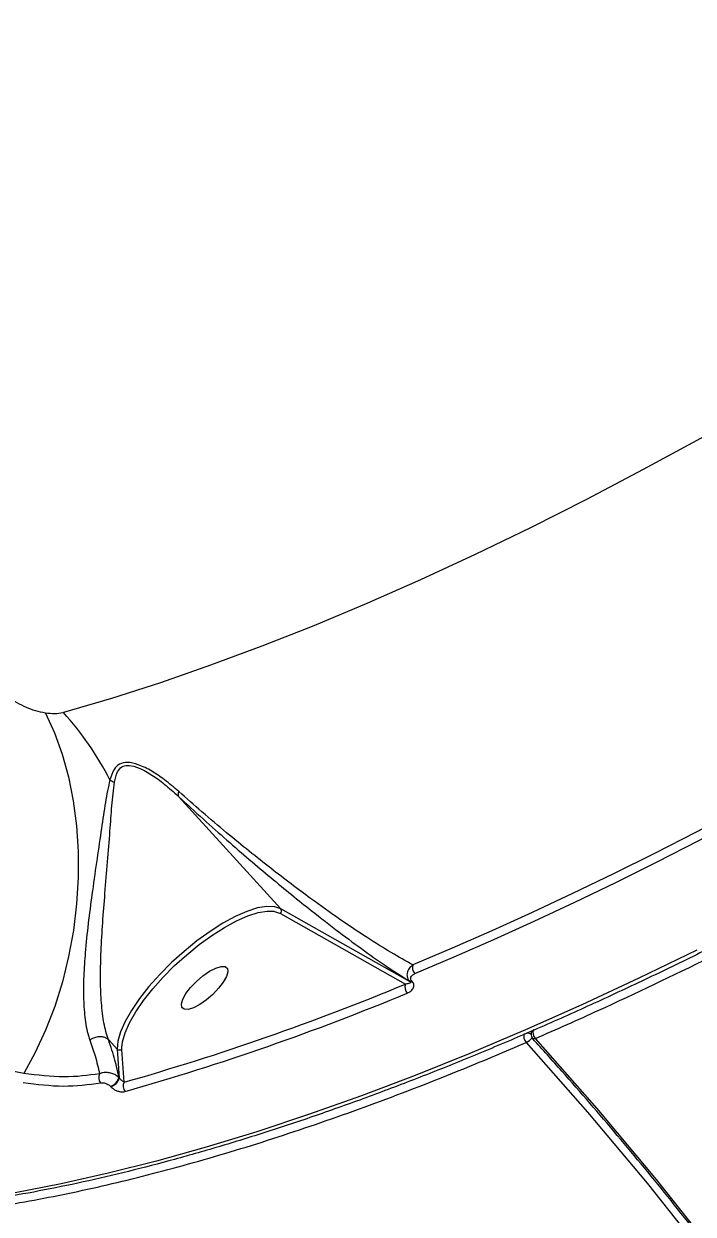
# Model space of a CAD drawing. Header units: millimetres. Extents: x -6028 to 5958, y -6064 to 4137.
# Drawn here: x 1061.2 to 1161.4, y -517.9 to -339.7 of the extents above; entities that cross this region are included whole.
import ezdxf

# ---------------------------------------------------------------- set-up
doc = ezdxf.new("R2010")
doc.units = ezdxf.units.MM
for name, color, linetype in [('DIKOM_ОБЪЕКТ', 7, 'Continuous'), ('DIKOM_РАЗМЕР_ЗОНА', 7, 'Continuous'), ('DIKOM_РАЗМЕР_ОБЪЕКТА', 7, 'Continuous')]:
    doc.layers.add(name, color=color, linetype=linetype)
doc.styles.add('style1', font='arial.ttf', dxfattribs={"width": 0.8})
doc.dimstyles.new('1-50', dxfattribs={"dimtxt": 300, "dimasz": 200, "dimexe": 100, "dimexo": 0, "dimgap": 100, "dimtad": 1, "dimtxsty": 'style1', "dimcen": 200, "dimclrd": 7, "dimclre": 7, "dimclrt": 7, "dimadec": 1, "dimazin": 2, "dimtfac": 1, "dimtmove": 0, "dimatfit": 2, "dimfxl": 0, "dimlwd": 25, "dimlwe": 18, "dimarcsym": 0})

# ---------------------------------------------------------------- blocks, each defined once
blk = doc.blocks.new('*D9')
at = {"layer": 'Defpoints', "color": 0, "transparency": 16777216}
for p in [(-6027.56, 1459.58), (4556.58, 1382.7), (4556.58, -5964.37)]:
    blk.add_point(p, dxfattribs=at)
at = {"layer": 'DIKOM_РАЗМЕР_ЗОНА', "color": 7, "lineweight": 18, "transparency": 16777216}
for p, q in [((-6027.56, 1459.58), (-6027.56, -6064.37)), ((4556.58, 1382.7), (4556.58, -6064.37))]:
    blk.add_line(p, q, dxfattribs=at)
at = {"layer": 'DIKOM_РАЗМЕР_ЗОНА', "color": 7, "lineweight": 25, "transparency": 16777216}
blk.add_line((-5827.56, -5964.37), (4356.58, -5964.37), dxfattribs=at)
at = {"layer": 'DIKOM_РАЗМЕР_ЗОНА', "color": 7, "transparency": 16777216}
for points in [[(-5827.56, -5931.03), (-5827.56, -5997.7), (-6027.56, -5964.37)], [(4356.58, -5931.03), (4356.58, -5997.7), (4556.58, -5964.37)]]:
    blk.add_solid(points, dxfattribs=at)
at = {"layer": 'DIKOM_РАЗМЕР_ЗОНА', "color": 7, "transparency": 16777216, "insert": (157.08, -5711.2), "char_height": 300, "attachment_point": 5, "style": 'style1'}
blk.add_mtext('10600', dxfattribs=at)
blk = doc.blocks.new('*D11')
at = {"layer": 'Defpoints', "color": 0, "transparency": 16777216}
for p in [(259.43, 2965.58), (1920.55, -3002.33), (4022.59, -3002.33)]:
    blk.add_point(p, dxfattribs=at)
at = {"layer": 'DIKOM_РАЗМЕР_ОБЪЕКТА', "color": 7, "lineweight": 18, "transparency": 16777216}
for p, q in [((259.43, 2965.58), (4122.59, 2965.58)), ((1920.55, -3002.33), (4122.59, -3002.33))]:
    blk.add_line(p, q, dxfattribs=at)
at = {"layer": 'DIKOM_РАЗМЕР_ОБЪЕКТА', "color": 7, "lineweight": 25, "transparency": 16777216}
blk.add_line((4022.59, 2765.58), (4022.59, -2802.33), dxfattribs=at)
at = {"layer": 'DIKOM_РАЗМЕР_ОБЪЕКТА', "color": 7, "transparency": 16777216}
for points in [[(3989.25, 2765.58), (4055.92, 2765.58), (4022.59, 2965.58)], [(3989.25, -2802.33), (4055.92, -2802.33), (4022.59, -3002.33)]]:
    blk.add_solid(points, dxfattribs=at)
at = {"layer": 'DIKOM_РАЗМЕР_ОБЪЕКТА', "color": 7, "transparency": 16777216, "insert": (3769.41, -24.42), "char_height": 300, "attachment_point": 5, "rotation": 90, "style": 'style1'}
blk.add_mtext('6000', dxfattribs=at)
blk = doc.blocks.new('*D12')
at = {"layer": 'Defpoints', "color": 0, "transparency": 16777216}
for p in [(3056.58, 1987.9), (-4027.97, 676.5), (3056.58, -3714.77)]:
    blk.add_point(p, dxfattribs=at)
at = {"layer": 'DIKOM_РАЗМЕР_ОБЪЕКТА', "color": 7, "lineweight": 18, "transparency": 16777216}
for p, q in [((3056.58, 1987.9), (3056.58, -3814.77)), ((-4027.97, 676.5), (-4027.97, -3814.77))]:
    blk.add_line(p, q, dxfattribs=at)
at = {"layer": 'DIKOM_РАЗМЕР_ОБЪЕКТА', "color": 7, "lineweight": 25, "transparency": 16777216}
blk.add_line((-3827.97, -3714.77), (2856.58, -3714.77), dxfattribs=at)
at = {"layer": 'DIKOM_РАЗМЕР_ОБЪЕКТА', "color": 7, "transparency": 16777216}
for points in [[(-3827.97, -3681.44), (-3827.97, -3748.11), (-4027.97, -3714.77)], [(2856.58, -3681.44), (2856.58, -3748.11), (3056.58, -3714.77)]]:
    blk.add_solid(points, dxfattribs=at)
at = {"layer": 'DIKOM_РАЗМЕР_ОБЪЕКТА', "color": 7, "transparency": 16777216, "insert": (20, -3461.6), "char_height": 300, "attachment_point": 5, "style": 'style1'}
blk.add_mtext('7100', dxfattribs=at)

msp = doc.modelspace()

# ---------------------------------------------------------------- linework, layer by layer
at = {"layer": 'DIKOM_ОБЪЕКТ', "color": 7, "linetype": 'Continuous', "lineweight": 15}
for p, q in [((1084.378, -455.377), (1099.705, -472.217)), ((1119.05, -483.137), (1099.705, -472.217)), ((1099.666, -472.913), (1118.39, -483.482)), ((1118.973, -483.052), (1119.05, -483.137)), ((1119.384, -483.101), (1119.307, -483.017)), ((1073.891, -491.794), (1073.885, -491.788)), ((1073.891, -491.794), (1075.202, -493.234)), ((1075.202, -493.234), (1075.521, -497.578)), ((1075.905, -493.291), (1075.903, -493.002)), ((1076.264, -498.175), (1075.905, -493.291)), ((1074.209, -498.801), (1074.264, -498.861)), ((1075.521, -497.578), (1075.465, -497.517))]:
    msp.add_line(p, q, dxfattribs=at)
at = {"layer": 'DIKOM_ОБЪЕКТ', "color": 7, "linetype": 'Continuous', "lineweight": 15, "flags": 128}
for points in [[(1260.54, -337.663), (1251.513, -344.363), (1242.485, -350.906), (1233.464, -357.287), (1224.459, -363.498), (1215.477, -369.535), (1206.528, -375.392), (1197.62, -381.064), (1188.761, -386.544), (1179.959, -391.828), (1171.222, -396.911), (1162.559, -401.789), (1153.977, -406.456), (1145.485, -410.909), (1137.091, -415.143), (1128.801, -419.155), (1120.625, -422.94), (1112.569, -426.495), (1104.642, -429.817), (1096.85, -432.903), (1089.2, -435.749), (1081.701, -438.354), (1074.358, -440.715), (1067.179, -442.829)], [(1064.462, -442.919), (1065.823, -445.861), (1066.978, -449.051), (1067.918, -452.456), (1068.631, -456.045), (1069.112, -459.78), (1069.355, -463.625), (1069.359, -467.543), (1069.122, -471.494), (1068.648, -475.44), (1067.942, -479.342), (1067.009, -483.16), (1065.859, -486.858), (1064.504, -490.399), (1062.957, -493.747), (1061.234, -496.871)], [(1168.153, -457.446), (1161.884, -460.732), (1155.662, -463.908), (1149.492, -466.975), (1143.374, -469.931), (1137.312, -472.775), (1131.308, -475.505), (1125.365, -478.12), (1119.485, -480.62)], [(1119.771, -481.926), (1125.663, -479.42), (1131.62, -476.799), (1137.637, -474.063), (1143.712, -471.213), (1149.843, -468.25), (1156.028, -465.177), (1162.263, -461.993), (1168.546, -458.701)], [(1099.705, -472.217), (1098.789, -471.897), (1097.62, -471.854), (1096.226, -472.088), (1094.64, -472.594), (1092.898, -473.36), (1091.04, -474.368), (1089.112, -475.594), (1087.157, -477.01), (1085.221, -478.583), (1083.35, -480.275), (1081.588, -482.048), (1079.974, -483.86), (1078.548, -485.668), (1077.343, -487.43), (1076.387, -489.106), (1075.701, -490.655), (1075.303, -492.042), (1075.202, -493.234)], [(1075.903, -493.002), (1076.004, -492.135), (1076.39, -490.79), (1077.055, -489.287), (1077.983, -487.662), (1079.152, -485.953), (1080.535, -484.2), (1082.1, -482.443), (1083.809, -480.724), (1085.623, -479.083), (1087.5, -477.559), (1089.396, -476.186), (1091.266, -474.997), (1093.067, -474.02), (1094.756, -473.278), (1096.294, -472.787), (1097.646, -472.561), (1098.665, -472.585)], [(1098.665, -472.585), (1098.778, -472.603), (1099.666, -472.913)], [(1162.005, -478.414), (1153.329, -482.62), (1144.764, -486.602), (1136.319, -490.355), (1128, -493.877), (1119.814, -497.164), (1111.768, -500.213), (1103.869, -503.023), (1096.124, -505.591), (1088.539, -507.914), (1081.121, -509.991), (1073.875, -511.819), (1066.808, -513.398), (1059.926, -514.726)], [(1091.704, -481.137), (1091.779, -481.649), (1091.571, -482.356), (1091.099, -483.201), (1090.399, -484.116), (1089.53, -485.025), (1088.561, -485.857), (1087.571, -486.542), (1086.639, -487.026), (1085.843, -487.27), (1085.245, -487.253), (1084.895, -486.977), (1084.821, -486.465), (1085.028, -485.758), (1085.501, -484.913), (1086.2, -483.998), (1087.069, -483.089), (1088.038, -482.257), (1089.029, -481.572), (1089.96, -481.088), (1090.757, -480.844), (1091.354, -480.861), (1091.704, -481.137)], [(1137.812, -491.644), (1137.684, -491.69), (1137.575, -491.708), (1137.489, -491.699), (1137.429, -491.663), (1137.428, -491.662)], [(1261.909, -746.37), (1259.568, -733.069), (1256.852, -719.832), (1253.763, -706.667), (1250.303, -693.585), (1246.474, -680.592), (1242.279, -667.697), (1237.72, -654.91), (1232.8, -642.238), (1227.524, -629.689), (1221.893, -617.273), (1215.912, -604.996), (1209.584, -592.867), (1202.915, -580.894), (1195.908, -569.085), (1188.567, -557.448), (1180.898, -545.99), (1172.906, -534.718), (1164.596, -523.64), (1155.973, -512.764), (1147.043, -502.096), (1137.812, -491.644)], [(1136.434, -492.24), (1145.637, -502.661), (1154.54, -513.297), (1163.137, -524.141), (1171.423, -535.185), (1179.391, -546.422), (1187.037, -557.846), (1194.355, -569.449), (1201.341, -581.222), (1207.99, -593.159), (1214.299, -605.251), (1220.262, -617.491), (1225.876, -629.87), (1231.137, -642.381), (1236.041, -655.015), (1240.587, -667.764), (1244.769, -680.62), (1248.587, -693.574), (1252.037, -706.617), (1255.117, -719.742), (1257.824, -732.939), (1260.158, -746.2)]]:
    msp.add_lwpolyline(points, dxfattribs=at)
at = {"layer": 'DIKOM_ОБЪЕКТ', "color": 7, "linetype": 'Continuous', "lineweight": 15}
for centre, radius, start, end in [((1032.642, -474.038), 46.55, 27.02183, 42.10229), ((1075.663, -450.801), 2.603, 233.35714, 250.68374), ((1099.318, -472.544), 0.507, 313.38746, 40.31091), ((1120.702, -481.038), 1.286, 161.03732, 223.62982), ((1119.1, -482.653), 0.418, 252.3327, 299.69359), ((970.169, -126.262), 386.75, 285.92169, 292.53493), ((1119.542, -483.969), 1.251, 157.05007, 224.07952), ((1119.177, -482.739), 0.418, 252.31603, 299.74187), ((970.067, -126.763), 387.678, 285.92179, 292.53494), ((1137.342, -491.355), 1.268, 158.51244, 224.26152), ((1135.353, -489.988), 2.498, 295.63534, 322.05292), ((1136.445, -492.205), 1.378, 58.26759, 85.90224), ((1138.169, -490.99), 1, 151.34128, 222.20588), ((1138.721, -490.756), 1.271, 158.75061, 224.30979), ((1073.672, -497.49), 1.229, 152.43549, 219.54753), ((1073.593, -496.941), 1.959, 288.31736, 342.89955), ((1073.649, -497.002), 1.959, 288.31846, 342.89845), ((1077.28, -498.768), 1.177, 149.70654, 222.811)]:
    msp.add_arc(centre, radius, start, end, dxfattribs=at)
for points, knots in [([(1137.812, -491.644), (1140.978, -490.246), (1149.572, -486.451), (1163.985, -479.542), (1181.112, -470.719), (1198.605, -461.074), (1216.375, -450.669), (1234.341, -439.545), (1252.448, -427.734), (1270.668, -415.241), (1288.969, -402.099), (1307.294, -388.356), (1325.557, -374.076), (1343.673, -359.326), (1361.584, -344.147), (1379.255, -328.556), (1396.662, -312.586), (1413.753, -296.292), (1430.45, -279.75), (1446.674, -263.035), (1462.369, -246.199), (1477.499, -229.268), (1492.049, -212.272), (1505.98, -195.264), (1519.228, -178.322), (1531.731, -161.528), (1543.441, -144.933), (1554.323, -128.572), (1564.377, -112.464), (1573.577, -96.66), (1581.883, -81.231), (1589.255, -66.249), (1595.359, -52.444), (1600.337, -39.752), (1604.338, -28.1), (1607.601, -16.868), (1610.115, -6.103), (1611.861, 4.099), (1612.835, 13.712), (1613.083, 21.834), (1612.812, 26.617), (1612.701, 28.566)], [0, 0, 0, 0, 0.0156528, 0.04248985, 0.06941153, 0.0963763, 0.12334105, 0.15026276, 0.17709987, 0.20393689, 0.23085856, 0.25782329, 0.28478808, 0.31170974, 0.3385468, 0.36538389, 0.39230554, 0.4192703, 0.44623507, 0.47315673, 0.49999378, 0.52683087, 0.55375249, 0.58071731, 0.60768201, 0.63460366, 0.66144074, 0.68827776, 0.71519938, 0.74216405, 0.76912881, 0.79605055, 0.82288755, 0.84596662, 0.86916829, 0.89239741, 0.91562643, 0.93882812, 0.96158796, 0.98434806, 1, 1, 1, 1]), ([(1243.629, -431.98), (1241.585, -433.317), (1236.593, -436.581), (1228.694, -441.584), (1219.933, -447.01), (1211.223, -452.256), (1202.569, -457.326), (1193.978, -462.213), (1185.457, -466.916), (1177.011, -471.429), (1168.647, -475.751), (1160.371, -479.877), (1152.19, -483.804), (1144.109, -487.529), (1136.134, -491.051), (1128.273, -494.365), (1120.529, -497.469), (1112.909, -500.362), (1105.419, -503.04), (1098.064, -505.502), (1090.849, -507.745), (1083.781, -509.769), (1076.864, -511.571), (1070.103, -513.149), (1063.503, -514.505), (1057.071, -515.631), (1051.725, -516.408), (1048.554, -516.771), (1047.418, -516.902)], [0, 0, 0, 0, 0.0274276, 0.0670042, 0.1065822, 0.1461614, 0.1857419, 0.2253238, 0.2649074, 0.3044929, 0.3440803, 0.3836692, 0.4232606, 0.4628551, 0.5024511, 0.542051, 0.5816533, 0.6212583, 0.6608677, 0.7004804, 0.7400966, 0.7797175, 0.8193416, 0.8589706, 0.8986036, 0.9382407, 0.9778814, 1, 1, 1, 1]), ([(1064.462, -442.919), (1063.976, -442.819), (1062.615, -442.539), (1060.179, -441.454), (1057.399, -439.642), (1055.89, -438.14), (1055.128, -437.382)], [0, 0, 0, 0, 0.1529569, 0.4283698, 0.7114371, 1, 1, 1, 1]), ([(1067.179, -442.829), (1067.143, -442.839), (1066.745, -442.947), (1065.893, -443.072), (1064.945, -442.971), (1064.462, -442.919)], [0, 0, 0, 0, 0.04677832, 0.51426621, 1, 1, 1, 1]), ([(1084.431, -454.65), (1083.724, -454.043), (1082.424, -452.928), (1080.375, -451.557), (1078.49, -450.6), (1076.785, -450.184), (1075.51, -450.46), (1074.605, -451.383), (1074.29, -452.34), (1074.11, -452.889)], [0, 0, 0, 0, 0.1839995, 0.3384119, 0.4956243, 0.6241694, 0.7374604, 0.8492059, 1, 1, 1, 1]), ([(1074.802, -453.257), (1074.914, -452.714), (1075.107, -451.783), (1075.803, -450.924), (1076.506, -450.725), (1077.364, -450.738), (1078.63, -451.122), (1080.426, -452.136), (1082.413, -453.594), (1083.683, -454.746), (1084.378, -455.377)], [0, 0, 0, 0, 0.1504035, 0.2579158, 0.3420661, 0.365557, 0.490505, 0.6488162, 0.8079299, 1, 1, 1, 1]), ([(1074.11, -452.889), (1073.879, -453.998), (1073.414, -456.242), (1072.851, -460.254), (1072.195, -464.685), (1071.531, -469.291), (1070.92, -473.877), (1070.466, -478.035), (1070.191, -481.903), (1070.128, -485.343), (1070.325, -488.53), (1070.708, -490.652), (1071.041, -491.679), (1071.115, -491.907)], [0, 0, 0, 0, 0.1027379, 0.2080274, 0.3199229, 0.4345875, 0.5337335, 0.635549, 0.7190772, 0.8048831, 0.8885093, 0.9753329, 1, 1, 1, 1]), ([(1073.885, -491.788), (1073.885, -491.788), (1073.83, -491.622), (1073.485, -490.624), (1073.077, -488.658), (1072.767, -485.554), (1072.694, -482.153), (1072.792, -478.381), (1073.039, -474.249), (1073.393, -469.735), (1073.78, -465.114), (1074.134, -460.721), (1074.401, -456.678), (1074.667, -454.405), (1074.802, -453.257)], [0, 0, 0, 0, 0.0000353, 0.0198109, 0.1018707, 0.1872633, 0.2704326, 0.3559051, 0.4561613, 0.5590814, 0.6732687, 0.7901049, 0.8940811, 1, 1, 1, 1]), ([(1084.431, -454.65), (1084.42, -454.678), (1084.361, -454.831), (1084.291, -455.115), (1084.344, -455.28), (1084.373, -455.372)], [0, 0, 0, 0, 0.0926806, 0.4977739, 1, 1, 1, 1]), ([(1084.373, -455.372), (1085.616, -456.516), (1088.115, -458.819), (1091.646, -461.949), (1095.021, -464.871), (1098.24, -467.584), (1101.33, -470.125), (1104.773, -472.884), (1108.465, -475.742), (1112.306, -478.579), (1115.863, -481.074), (1117.936, -482.393), (1118.973, -483.052)], [0, 0, 0, 0, 0.0822811, 0.1655624, 0.2475159, 0.3294882, 0.4129249, 0.4963701, 0.6209049, 0.745454, 0.8727293, 1, 1, 1, 1]), ([(1084.378, -455.377), (1084.377, -455.376), (1084.376, -455.375), (1084.374, -455.373), (1084.374, -455.372), (1084.373, -455.372)], [0, 0, 0, 0, 0.4107131, 0.7572202, 1, 1, 1, 1]), ([(1119.485, -480.62), (1118.426, -480.034), (1116.307, -478.861), (1112.636, -476.558), (1108.621, -473.865), (1103.866, -470.475), (1099.281, -467.012), (1095.003, -463.625), (1091.565, -460.813), (1088.055, -457.853), (1085.592, -455.676), (1084.431, -454.65)], [0, 0, 0, 0, 0.1269749, 0.2539567, 0.3836737, 0.5133745, 0.674675, 0.7565613, 0.8384272, 0.9238203, 1, 1, 1, 1]), ([(1119.485, -480.62), (1119.278, -480.791), (1118.87, -481.125), (1118.596, -481.751), (1118.585, -482.289), (1118.713, -482.714), (1118.885, -482.937), (1118.973, -483.052)], [0, 0, 0, 0, 0.2736176, 0.5372502, 0.7208046, 0.8565608, 1, 1, 1, 1]), ([(1119.307, -483.017), (1119.263, -482.959), (1119.176, -482.844), (1119.132, -482.638), (1119.182, -482.386), (1119.39, -482.12), (1119.639, -481.993), (1119.771, -481.926)], [0, 0, 0, 0, 0.1190316, 0.2374552, 0.4123135, 0.6910854, 1, 1, 1, 1]), ([(1119.05, -483.137), (1119.059, -483.148), (1119.081, -483.175), (1119.1, -483.219), (1119.102, -483.297), (1118.931, -483.458), (1118.632, -483.471), (1118.39, -483.482)], [0, 0, 0, 0, 0.0233152, 0.0519888, 0.1042796, 0.2734174, 1, 1, 1, 1]), ([(1118.643, -484.84), (1118.851, -484.734), (1119.249, -484.531), (1119.578, -484.099), (1119.654, -483.695), (1119.586, -483.369), (1119.451, -483.191), (1119.384, -483.101)], [0, 0, 0, 0, 0.3089039, 0.5923098, 0.769744, 0.8844768, 1, 1, 1, 1]), ([(1073.885, -491.788), (1073.734, -491.681), (1073.431, -491.466), (1072.807, -491.347), (1072.143, -491.399), (1071.582, -491.6), (1071.257, -491.798), (1071.134, -491.892), (1071.115, -491.907)], [0, 0, 0, 0, 0.21202592, 0.4240581, 0.63611696, 0.84814557, 0.97641475, 1, 1, 1, 1]), ([(1071.115, -491.907), (1071.394, -492.7), (1072.035, -494.518), (1072.385, -496.055), (1072.583, -496.921)], [0, 0, 0, 0, 0.4365676, 1, 1, 1, 1]), ([(1075.465, -497.517), (1075.296, -496.66), (1074.956, -494.933), (1074.248, -492.844), (1073.891, -491.794)], [0, 0, 0, 0, 0.4967595, 1, 1, 1, 1]), ([(1261.386, -746.094), (1261.033, -743.968), (1260.011, -737.801), (1258.081, -727.627), (1255.494, -715.597), (1252.593, -703.631), (1249.387, -691.733), (1245.873, -679.91), (1242.056, -668.17), (1237.937, -656.518), (1233.519, -644.961), (1228.803, -633.504), (1223.793, -622.155), (1218.491, -610.919), (1212.899, -599.803), (1207.022, -588.813), (1200.862, -577.953), (1194.423, -567.232), (1187.708, -556.653), (1180.72, -546.224), (1173.464, -535.949), (1165.944, -525.835), (1158.164, -515.886), (1150.124, -506.111), (1143.182, -498.055), (1138.888, -493.284), (1137.428, -491.662)], [0, 0, 0, 0, 0.0228178, 0.0662199, 0.1096225, 0.1530249, 0.1964274, 0.2398294, 0.2832317, 0.3266334, 0.3700355, 0.4134368, 0.4568382, 0.5002394, 0.5436402, 0.5870409, 0.6304411, 0.6738412, 0.7172409, 0.7606405, 0.8040401, 0.8474388, 0.8908377, 0.9342362, 0.9776342, 1, 1, 1, 1]), ([(993.124, -511.371), (995.635, -512.479), (1000.827, -514.771), (1009.832, -517.082), (1019.818, -518.583), (1030.647, -519.115), (1041.729, -518.712), (1052.935, -517.514), (1064.136, -515.671), (1075.888, -513.121), (1088.135, -509.877), (1100.764, -505.973), (1113.745, -501.417), (1125.634, -496.819), (1133.307, -493.566), (1136.434, -492.24)], [0, 0, 0, 0, 0.0813952, 0.1683674, 0.2553395, 0.3421735, 0.4287334, 0.5031701, 0.5780021, 0.6529221, 0.7278421, 0.8026741, 0.8760929, 0.9495111, 1, 1, 1, 1]), ([(1061.234, -496.871), (1059.261, -496.481), (1055.268, -495.693), (1051.037, -494.07), (1048.897, -493.249)], [0, 0, 0, 0, 0.4941579, 1, 1, 1, 1]), ([(1075.905, -493.291), (1075.896, -493.297), (1075.867, -493.318), (1075.786, -493.362), (1075.653, -493.401), (1075.483, -493.395), (1075.321, -493.341), (1075.242, -493.27), (1075.202, -493.234)], [0, 0, 0, 0, 0.0458328, 0.1414001, 0.3560299, 0.5706847, 0.7853243, 1, 1, 1, 1]), ([(1072.583, -496.921), (1070.847, -497.156), (1067.331, -497.632), (1063.283, -497.127), (1061.234, -496.871)], [0, 0, 0, 0, 0.4937648, 1, 1, 1, 1]), ([(1075.465, -497.517), (1075.314, -497.38), (1075.012, -497.105), (1074.401, -496.836), (1073.739, -496.705), (1073.099, -496.729), (1072.745, -496.861), (1072.583, -496.921)], [0, 0, 0, 0, 0.1951064, 0.389918, 0.5934559, 0.8140203, 1, 1, 1, 1]), ([(1061.132, -498.225), (1063.174, -498.481), (1067.31, -498.999), (1070.905, -498.517), (1072.724, -498.272)], [0, 0, 0, 0, 0.4937639, 1, 1, 1, 1]), ([(1072.724, -498.272), (1072.842, -498.261), (1073.074, -498.24), (1073.467, -498.329), (1073.81, -498.482), (1074.055, -498.646), (1074.165, -498.757), (1074.209, -498.801)], [0, 0, 0, 0, 0.2717774, 0.5388736, 0.7376119, 0.8966113, 1, 1, 1, 1]), ([(1074.264, -498.861), (1074.362, -498.956), (1074.556, -499.144), (1074.963, -499.385), (1075.463, -499.573), (1075.988, -499.649), (1076.281, -499.594), (1076.416, -499.568)], [0, 0, 0, 0, 0.1522742, 0.3040486, 0.508022, 0.7731903, 1, 1, 1, 1]), ([(1076.264, -498.175), (1076.216, -498.146), (1076.116, -498.085), (1075.943, -497.958), (1075.774, -497.82), (1075.65, -497.709), (1075.57, -497.631), (1075.537, -497.596), (1075.521, -497.578)], [0, 0, 0, 0, 0.2759488, 0.5812191, 0.7840757, 0.9045965, 0.9531367, 1, 1, 1, 1])]:
    msp.add_open_spline(points, degree=3, knots=knots, dxfattribs=at)

# ---------------------------------------------------------------- dimensions: what is measured, and where the dimension line sits
at = {"layer": 'DIKOM_РАЗМЕР_ЗОНА'}
dim = msp.add_linear_dim(base=(4556.575, -5964.368), p1=(-6027.562, 1459.576), p2=(4556.575, 1382.704), text='10600', dimstyle='1-50', dxfattribs=at)
dim.commit()
dim.dimension.update_dxf_attribs({"geometry": '*D9', "text_midpoint": (157.08, -5964.368), "dimtype": 160})
at = {"layer": 'DIKOM_РАЗМЕР_ОБЪЕКТА'}
dim = msp.add_linear_dim(base=(4022.586, -3002.33), p1=(259.433, 2965.575), p2=(1920.546, -3002.33), angle=90, text='6000', dimstyle='1-50', dxfattribs=at)
dim.commit()
dim.dimension.update_dxf_attribs({"geometry": '*D11', "text_midpoint": (4022.586, -24.423), "dimtype": 160})
dim = msp.add_linear_dim(base=(3056.575, -3714.774), p1=(-4027.972, 676.501), p2=(3056.575, 1987.897), text='7100', dimstyle='1-50', dxfattribs=at)
dim.commit()
dim.dimension.update_dxf_attribs({"geometry": '*D12', "text_midpoint": (20, -3714.774), "dimtype": 160})

doc.saveas('drawing.dxf')
